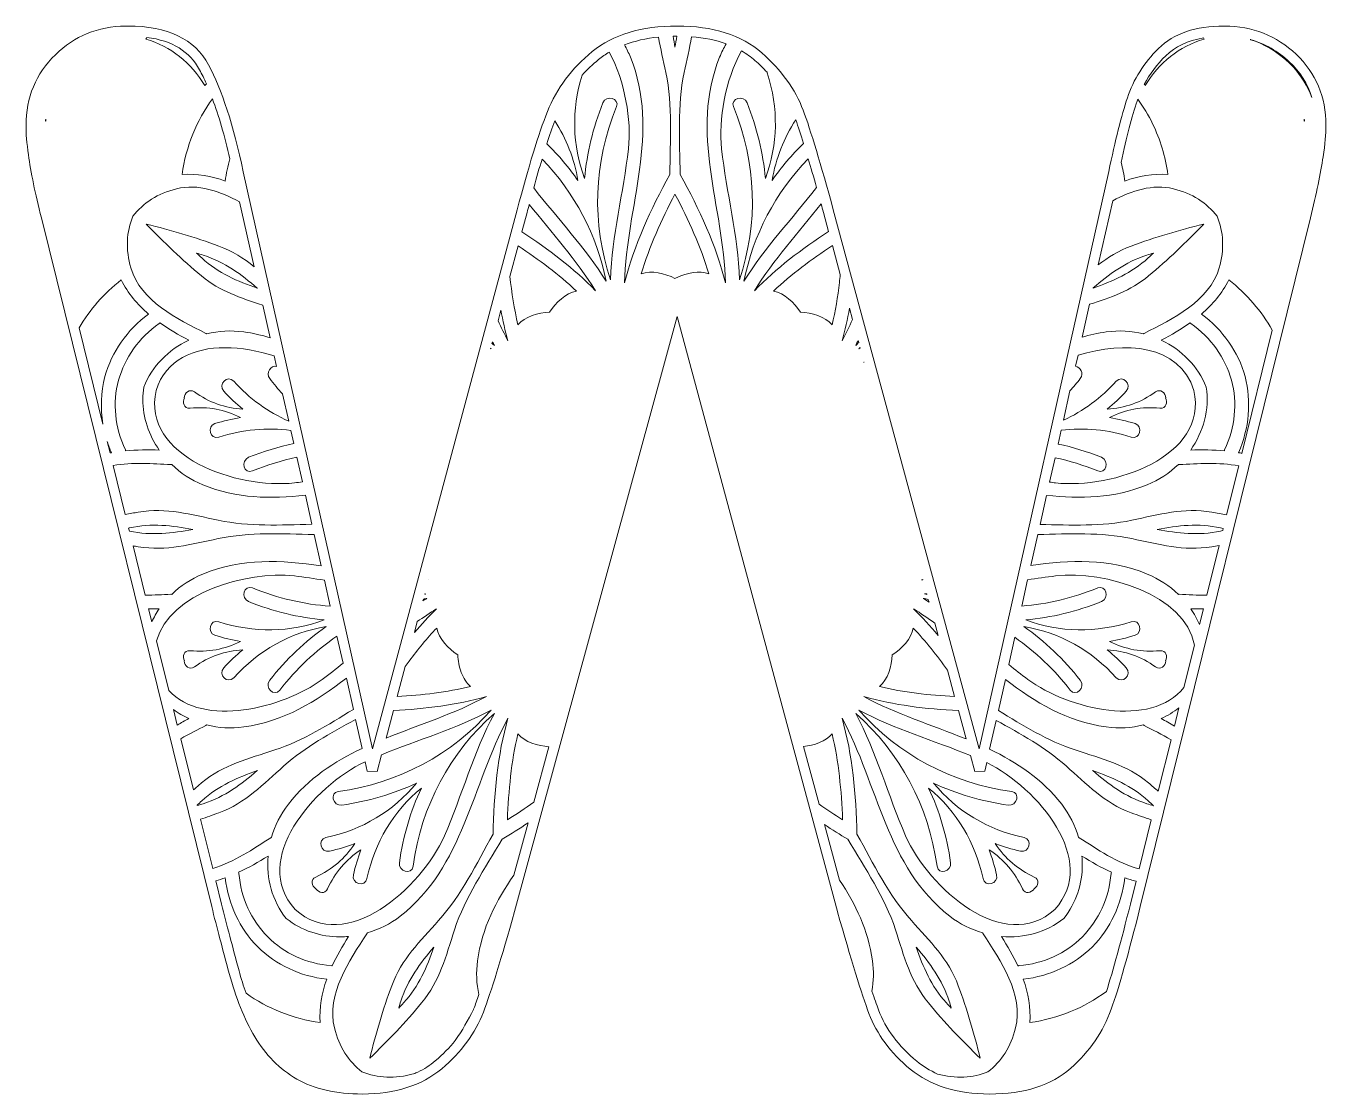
# Model space of a CAD drawing. Extents: x 43 to 2536, y -3058 to -41.
# Drawn here: x 562.7 to 977.3, y -1460.2 to -1119.8 of the extents above; entities that cross this region are included whole.
import ezdxf

# ---------------------------------------------------------------- set-up
doc = ezdxf.new("R2010")
doc.units = 0
doc.header["$MEASUREMENT"] = 0
doc.layers.add('Layer 1', color=7, linetype='Continuous', lineweight=0)

msp = doc.modelspace()

# ---------------------------------------------------------------- linework, layer by layer
at = {"layer": 'Layer 1'}
for points, knots in [([(967.74, -1128.79), (961.49, -1122.86), (953.8, -1119.82), (944.88, -1119.78), (944.88, -1119.78), (944.71, -1119.78), (944.71, -1119.78), (935.71, -1119.78), (928.7, -1122.18), (923.88, -1126.92), (919.19, -1131.53), (915.84, -1136.84), (913.92, -1142.69), (912.05, -1148.35), (910.06, -1156.27), (907.98, -1166.2), (907.98, -1166.2), (866.71, -1350.18), (866.71, -1350.18), (866.71, -1350.18), (820.16, -1178.37), (820.16, -1178.37), (816.18, -1163.73), (812.94, -1153.06), (810.55, -1146.64), (808.1, -1140.04), (803.65, -1133.87), (797.32, -1128.3), (790.89, -1122.65), (781.8, -1119.78), (770.33, -1119.78), (759.02, -1119.78), (749.93, -1122.52), (743.28, -1127.93), (736.72, -1133.28), (731.91, -1139.72), (729.01, -1147.05), (726.18, -1154.19), (722.94, -1164.72), (719.38, -1178.37), (719.38, -1178.37), (673.28, -1350.15), (673.28, -1350.15), (673.28, -1350.15), (632.03, -1166.22), (632.03, -1166.22), (628.9, -1151.46), (625.17, -1140.03), (620.96, -1132.2), (616.52, -1123.96), (607.89, -1119.78), (595.29, -1119.78), (595.02, -1119.78), (594.75, -1119.78), (594.48, -1119.79), (585.68, -1119.97), (578.16, -1123.03), (572.13, -1128.92), (565.9, -1134.99), (562.75, -1142.56), (562.75, -1151.43), (562.75, -1154.08), (563, -1157.2), (563.51, -1160.8), (564.29, -1166.41), (565.68, -1173.16), (567.68, -1180.96), (567.68, -1180.96), (621.96, -1400.49), (621.96, -1400.49), (623.59, -1407.03), (625.46, -1414.19), (627.53, -1421.76), (629.63, -1429.5), (632.38, -1436.29), (635.7, -1441.96), (639.09, -1447.74), (643.59, -1452.28), (649.08, -1455.44), (654.57, -1458.61), (661.62, -1460.22), (670.03, -1460.22), (680.45, -1460.22), (688.96, -1457.5), (695.31, -1452.16), (701.58, -1446.88), (706.04, -1440.83), (708.58, -1434.15), (711.03, -1427.69), (714.37, -1416.9), (718.52, -1402.08), (718.52, -1402.08), (770.33, -1212.36), (770.33, -1212.36), (770.33, -1212.36), (821.47, -1402.07), (821.47, -1402.07), (821.47, -1402.07), (821.48, -1402.1), (821.48, -1402.1), (825.77, -1417.34), (829.15, -1428.28), (831.53, -1434.58), (833.99, -1441.13), (838.42, -1447.09), (844.69, -1452.28), (851.05, -1457.54), (859.55, -1460.22), (869.97, -1460.22), (881.01, -1460.22), (889.71, -1457.46), (895.85, -1452.02), (901.89, -1446.67), (906.23, -1440.35), (908.76, -1433.23), (911.21, -1426.32), (914.33, -1415.3), (918.04, -1400.49), (918.04, -1400.49), (972.31, -1180.95), (972.31, -1180.95), (974.19, -1173.23), (975.53, -1166.77), (976.33, -1161.49), (976.95, -1157.47), (977.25, -1154.14), (977.25, -1151.43), (977.25, -1142.42), (974.05, -1134.8), (967.74, -1128.79)], [0, 0, 0, 0, 1, 1, 1, 2, 2, 2, 3, 3, 3, 4, 4, 4, 5, 5, 5, 6, 6, 6, 7, 7, 7, 8, 8, 8, 9, 9, 9, 10, 10, 10, 11, 11, 11, 12, 12, 12, 13, 13, 13, 14, 14, 14, 15, 15, 15, 16, 16, 16, 17, 17, 17, 18, 18, 18, 19, 19, 19, 20, 20, 20, 21, 21, 21, 22, 22, 22, 23, 23, 23, 24, 24, 24, 25, 25, 25, 26, 26, 26, 27, 27, 27, 28, 28, 28, 29, 29, 29, 30, 30, 30, 31, 31, 31, 32, 32, 32, 33, 33, 33, 34, 34, 34, 35, 35, 35, 36, 36, 36, 37, 37, 37, 38, 38, 38, 39, 39, 39, 40, 40, 40, 41, 41, 41, 42, 42, 42, 43, 43, 43, 43]), ([(770.28, -1123.03), (770.1, -1124.2), (769.9, -1125.36), (769.68, -1126.52), (769.46, -1125.36), (769.27, -1124.21), (769.09, -1123.05), (769.48, -1123.05), (769.88, -1123.04), (770.28, -1123.03)], [0, 0, 0, 0, 1, 1, 1, 2, 2, 2, 3, 3, 3, 3]), ([(783.91, -1129.69), (774.24, -1153.4), (785.17, -1177.44), (785.77, -1201.68), (782.81, -1189.8), (777.41, -1178.15), (771.35, -1167.15), (771.2, -1156.23), (770.36, -1145.38), (772.6, -1134.6), (773.42, -1130.66), (774.33, -1126.94), (774.95, -1123.21), (779.04, -1123.53), (782.74, -1124.28), (786.02, -1125.46), (785.22, -1126.8), (784.51, -1128.21), (783.91, -1129.69)], [0, 0, 0, 0, 1, 1, 1, 2, 2, 2, 3, 3, 3, 4, 4, 4, 5, 5, 5, 6, 6, 6, 6]), ([(619.74, -1138.79), (615.57, -1131.64), (608.72, -1126.16), (600.98, -1123.99), (601.07, -1123.79), (601.18, -1123.6), (601.27, -1123.4), (609.41, -1124.47), (614.94, -1127.88), (618.1, -1133.74), (618.83, -1135.1), (619.55, -1136.59), (620.25, -1138.18), (620.08, -1138.39), (619.9, -1138.58), (619.74, -1138.79)], [0, 0, 0, 0, 1, 1, 1, 2, 2, 2, 3, 3, 3, 4, 4, 4, 5, 5, 5, 5]), ([(766.76, -1134.6), (769, -1145.38), (768.16, -1156.23), (768.01, -1167.15), (761.96, -1178.15), (756.56, -1189.8), (753.6, -1201.68), (754.19, -1177.44), (765.12, -1153.4), (755.46, -1129.69), (754.91, -1128.33), (754.26, -1127.03), (753.54, -1125.79), (756.79, -1124.55), (760.43, -1123.72), (764.43, -1123.32), (765.05, -1127.01), (765.95, -1130.7), (766.76, -1134.6)], [0, 0, 0, 0, 1, 1, 1, 2, 2, 2, 3, 3, 3, 4, 4, 4, 5, 5, 5, 6, 6, 6, 6]), ([(938.38, -1123.99), (930.64, -1126.16), (923.8, -1131.64), (919.63, -1138.79), (919.52, -1138.65), (919.4, -1138.52), (919.29, -1138.38), (921.03, -1135.09), (923.32, -1132.03), (926.16, -1129.24), (929.14, -1126.31), (933.18, -1124.43), (938.18, -1123.57), (938.24, -1123.72), (938.32, -1123.85), (938.38, -1123.99)], [0, 0, 0, 0, 1, 1, 1, 2, 2, 2, 3, 3, 3, 4, 4, 4, 5, 5, 5, 5]), ([(956.26, -1125.3), (955.21, -1124.82), (954.15, -1124.43), (953.08, -1124.11), (953.14, -1124.12), (953.19, -1124.13), (953.25, -1124.15), (953.28, -1124.16), (953.32, -1124.17), (953.36, -1124.18), (957.89, -1125.46), (961.95, -1127.78), (965.49, -1131.15), (968.99, -1134.47), (971.39, -1138.24), (972.72, -1142.55), (969.88, -1135.31), (964.82, -1129.18), (956.26, -1125.3)], [0, 0, 0, 0, 1, 1, 1, 2, 2, 2, 3, 3, 3, 4, 4, 4, 5, 5, 5, 6, 6, 6, 6]), ([(745.33, -1130.45), (746.38, -1129.59), (747.51, -1128.82), (748.7, -1128.11), (753.76, -1137.49), (755.86, -1149.81), (754.84, -1158.92), (753.27, -1172.95), (749.57, -1186.61), (749.13, -1200.65), (743.06, -1182.67), (743.72, -1163.52), (751.03, -1145.49), (752.11, -1142.8), (747.78, -1141.65), (746.7, -1144.29), (743.51, -1152.18), (741.58, -1160.3), (740.87, -1168.44), (736.89, -1157.7), (736.67, -1146.49), (740.05, -1135.48), (741.65, -1133.71), (743.4, -1132.02), (745.33, -1130.45)], [0, 0, 0, 0, 1, 1, 1, 2, 2, 2, 3, 3, 3, 4, 4, 4, 5, 5, 5, 6, 6, 6, 7, 7, 7, 8, 8, 8, 8]), ([(799.04, -1134.51), (799.06, -1134.6), (799.07, -1134.68), (799.1, -1134.76), (802.72, -1146), (802.56, -1157.47), (798.5, -1168.44), (797.78, -1160.3), (795.85, -1152.18), (792.66, -1144.29), (791.59, -1141.65), (787.25, -1142.8), (788.34, -1145.49), (795.65, -1163.52), (796.31, -1182.67), (790.24, -1200.65), (789.8, -1186.61), (786.1, -1172.95), (784.53, -1158.92), (783.49, -1149.67), (785.67, -1137.13), (790.89, -1127.71), (792.44, -1128.6), (793.87, -1129.61), (795.17, -1130.75), (796.56, -1131.98), (797.85, -1133.23), (799.04, -1134.51)], [0, 0, 0, 0, 1, 1, 1, 2, 2, 2, 3, 3, 3, 4, 4, 4, 5, 5, 5, 6, 6, 6, 7, 7, 7, 8, 8, 8, 9, 9, 9, 9]), ([(626.29, -1169.21), (621.86, -1167.63), (617.28, -1166.76), (612.5, -1167.13), (613.8, -1158.12), (617.1, -1149.95), (622.2, -1142.99), (624.2, -1148.38), (626.07, -1154.78), (627.78, -1162.14), (627.08, -1164.41), (626.58, -1166.77), (626.29, -1169.21)], [0, 0, 0, 0, 1, 1, 1, 2, 2, 2, 3, 3, 3, 4, 4, 4, 4]), ([(917.24, -1143.08), (919.04, -1145.56), (920.63, -1148.19), (921.98, -1150.96), (924.38, -1155.94), (926.04, -1161.36), (926.87, -1167.13), (922.08, -1166.76), (917.5, -1167.63), (913.07, -1169.21), (912.84, -1167.18), (912.45, -1165.2), (911.92, -1163.28), (913.7, -1155.13), (915.41, -1148.56), (917.01, -1143.71), (917.08, -1143.5), (917.16, -1143.29), (917.24, -1143.08)], [0, 0, 0, 0, 1, 1, 1, 2, 2, 2, 3, 3, 3, 4, 4, 4, 5, 5, 5, 6, 6, 6, 6]), ([(569.08, -1149.51), (569.07, -1149.68), (569.06, -1149.86), (569.05, -1150.04), (569.01, -1150.05), (568.98, -1150.08), (568.94, -1150.09), (568.98, -1149.9), (569.04, -1149.7), (569.08, -1149.51)], [0, 0, 0, 0, 1, 1, 1, 2, 2, 2, 3, 3, 3, 3]), ([(738.73, -1169.01), (735.82, -1164.86), (732.51, -1160.95), (728.81, -1157.33), (729.69, -1154.61), (730.54, -1152.18), (731.35, -1150.01), (735.05, -1155.72), (737.55, -1162.09), (738.73, -1169.01)], [0, 0, 0, 0, 1, 1, 1, 2, 2, 2, 3, 3, 3, 3]), ([(800.64, -1169.01), (801.84, -1161.96), (804.4, -1155.49), (808.21, -1149.71), (808.96, -1151.84), (809.78, -1154.34), (810.68, -1157.21), (806.93, -1160.86), (803.58, -1164.81), (800.64, -1169.01)], [0, 0, 0, 0, 1, 1, 1, 2, 2, 2, 3, 3, 3, 3]), ([(970.29, -1149.51), (970.33, -1149.7), (970.38, -1149.9), (970.43, -1150.09), (970.38, -1150.08), (970.35, -1150.05), (970.32, -1150.04), (970.31, -1149.86), (970.3, -1149.68), (970.29, -1149.51)], [0, 0, 0, 0, 1, 1, 1, 2, 2, 2, 3, 3, 3, 3]), ([(747.71, -1201.15), (741.1, -1190.45), (732.4, -1181.32), (724.63, -1171.37), (725.54, -1168.08), (726.43, -1165.01), (727.29, -1162.18), (737.74, -1173.04), (744.75, -1186.35), (747.71, -1201.15)], [0, 0, 0, 0, 1, 1, 1, 2, 2, 2, 3, 3, 3, 3]), ([(791.66, -1201.15), (794.62, -1186.31), (801.67, -1172.96), (812.17, -1162.09), (813, -1164.88), (813.89, -1167.94), (814.82, -1171.26), (807.03, -1181.25), (798.3, -1190.41), (791.66, -1201.15)], [0, 0, 0, 0, 1, 1, 1, 2, 2, 2, 3, 3, 3, 3]), ([(624.23, -1189.92), (616.69, -1187.09), (608.93, -1184.91), (601.09, -1182.91), (606.73, -1188.71), (612.51, -1194.34), (618.73, -1199.46), (624.71, -1204.38), (631.22, -1206.49), (638.22, -1208.72), (638.22, -1208.72), (640.57, -1219.18), (640.57, -1219.18), (637.88, -1218.34), (635.1, -1217.69), (632.17, -1217.28), (628.14, -1216.74), (624.13, -1216.99), (620.35, -1217.93), (620.27, -1217.87), (620.22, -1217.79), (620.12, -1217.75), (611.08, -1213.16), (599.29, -1207.53), (596.19, -1196.91), (594.47, -1191.06), (594.77, -1185.39), (596.81, -1180.45), (600.07, -1176.21), (604.83, -1173.12), (610.76, -1171.67), (617.65, -1169.99), (624.55, -1172.43), (630.85, -1175.86), (630.85, -1175.86), (635.48, -1196.5), (635.48, -1196.5), (632.15, -1193.85), (628.59, -1191.55), (624.23, -1189.92)], [0, 0, 0, 0, 1, 1, 1, 2, 2, 2, 3, 3, 3, 4, 4, 4, 5, 5, 5, 6, 6, 6, 7, 7, 7, 8, 8, 8, 9, 9, 9, 10, 10, 10, 11, 11, 11, 12, 12, 12, 13, 13, 13, 13]), ([(920.64, -1199.46), (926.86, -1194.34), (932.64, -1188.71), (938.27, -1182.91), (930.44, -1184.91), (922.68, -1187.09), (915.13, -1189.92), (911.11, -1191.42), (907.76, -1193.51), (904.64, -1195.91), (904.64, -1195.91), (909.23, -1175.48), (909.23, -1175.48), (915.34, -1172.26), (921.97, -1170.05), (928.61, -1171.67), (934.53, -1173.12), (939.3, -1176.21), (942.55, -1180.45), (944.6, -1185.39), (944.89, -1191.06), (943.18, -1196.91), (940.07, -1207.53), (928.28, -1213.16), (919.25, -1217.75), (919.14, -1217.79), (919.1, -1217.87), (919.01, -1217.93), (915.24, -1216.99), (911.23, -1216.74), (907.2, -1217.28), (904.52, -1217.65), (901.95, -1218.24), (899.47, -1218.98), (899.47, -1218.98), (901.82, -1208.5), (901.82, -1208.5), (908.57, -1206.35), (914.85, -1204.23), (920.64, -1199.46)], [0, 0, 0, 0, 1, 1, 1, 2, 2, 2, 3, 3, 3, 4, 4, 4, 5, 5, 5, 6, 6, 6, 7, 7, 7, 8, 8, 8, 9, 9, 9, 10, 10, 10, 11, 11, 11, 12, 12, 12, 13, 13, 13, 13]), ([(723.2, -1176.64), (730.32, -1185.71), (738.32, -1194.33), (744.33, -1204.17), (737.5, -1197.08), (729.37, -1190.93), (720.86, -1185.41), (720.86, -1185.41), (722.53, -1179.2), (722.53, -1179.2), (722.76, -1178.33), (722.98, -1177.48), (723.2, -1176.64)], [0, 0, 0, 0, 1, 1, 1, 2, 2, 2, 3, 3, 3, 4, 4, 4, 4]), ([(770.34, -1199.94), (770.34, -1199.94), (770.34, -1199.95), (770.34, -1199.95), (770.12, -1200.05), (769.89, -1200.15), (769.68, -1200.25), (766.47, -1198.61), (762.12, -1197.58), (758.92, -1198.76), (761.49, -1190.08), (765.35, -1181.56), (769.68, -1173.39), (774.02, -1181.56), (777.88, -1190.08), (780.45, -1198.76), (777.46, -1197.66), (773.48, -1198.49), (770.34, -1199.95), (770.34, -1199.95), (770.34, -1199.94), (770.34, -1199.94)], [0, 0, 0, 0, 1, 1, 1, 2, 2, 2, 3, 3, 3, 4, 4, 4, 5, 5, 5, 6, 6, 6, 7, 7, 7, 7]), ([(817.02, -1179.22), (817.02, -1179.22), (818.67, -1185.3), (818.67, -1185.3), (810.11, -1190.85), (801.92, -1197.03), (795.04, -1204.17), (801.07, -1194.28), (809.13, -1185.61), (816.28, -1176.49), (816.52, -1177.38), (816.77, -1178.29), (817.02, -1179.22)], [0, 0, 0, 0, 1, 1, 1, 2, 2, 2, 3, 3, 3, 4, 4, 4, 4]), ([(636.54, -1203.39), (630.24, -1201.18), (624.19, -1198.61), (618.77, -1193.72), (618.21, -1193.22), (617.67, -1192.68), (617.12, -1192.17), (617.85, -1192.4), (618.56, -1192.6), (619.29, -1192.83), (626.21, -1195.08), (631.46, -1199.01), (636.5, -1203.36), (636.5, -1203.36), (636.54, -1203.39), (636.54, -1203.39)], [0, 0, 0, 0, 1, 1, 1, 2, 2, 2, 3, 3, 3, 4, 4, 4, 5, 5, 5, 5]), ([(738.25, -1204.29), (734.9, -1204.87), (731.65, -1207.93), (729.68, -1210.98), (726.07, -1211.15), (721.79, -1212.43), (719.61, -1215.05), (718.4, -1210.03), (717.6, -1204.83), (717.06, -1199.58), (717.06, -1199.58), (719.66, -1189.9), (719.66, -1189.9), (726.28, -1194.23), (732.65, -1198.97), (738.25, -1204.29)], [0, 0, 0, 0, 1, 1, 1, 2, 2, 2, 3, 3, 3, 4, 4, 4, 5, 5, 5, 5]), ([(819.88, -1189.78), (819.88, -1189.78), (822.37, -1198.95), (822.37, -1198.95), (822.29, -1199.82), (822.2, -1200.69), (822.1, -1201.55), (821.57, -1206.13), (820.82, -1210.66), (819.76, -1215.05), (817.57, -1212.43), (813.29, -1211.15), (809.68, -1210.98), (807.72, -1207.93), (804.47, -1204.87), (801.11, -1204.29), (806.77, -1198.93), (813.2, -1194.14), (819.88, -1189.78)], [0, 0, 0, 0, 1, 1, 1, 2, 2, 2, 3, 3, 3, 4, 4, 4, 5, 5, 5, 6, 6, 6, 6]), ([(903, -1203.25), (908, -1198.95), (913.22, -1195.06), (920.08, -1192.83), (920.8, -1192.6), (921.52, -1192.4), (922.26, -1192.17), (921.7, -1192.68), (921.16, -1193.22), (920.6, -1193.72), (915.22, -1198.56), (909.23, -1201.14), (902.98, -1203.33), (902.98, -1203.33), (903, -1203.25), (903, -1203.25)], [0, 0, 0, 0, 1, 1, 1, 2, 2, 2, 3, 3, 3, 4, 4, 4, 5, 5, 5, 5]), ([(579.7, -1215.99), (583.07, -1210.22), (587.57, -1205.06), (593.13, -1200.69), (595.2, -1205.01), (598.24, -1208.55), (601.83, -1211.6), (594.95, -1216.71), (590.14, -1223.62), (587.91, -1231.55), (586.65, -1236.53), (586.44, -1241.66), (587.3, -1246.73), (587.3, -1246.73), (579.7, -1215.99), (579.7, -1215.99)], [0, 0, 0, 0, 1, 1, 1, 2, 2, 2, 3, 3, 3, 4, 4, 4, 5, 5, 5, 5]), ([(949.38, -1255.79), (952.78, -1247.92), (953.48, -1239.53), (951.46, -1231.55), (949.23, -1223.62), (944.42, -1216.71), (937.54, -1211.6), (941.13, -1208.55), (944.17, -1205.01), (946.24, -1200.69), (952.04, -1205.25), (956.7, -1210.67), (960.11, -1216.75), (960.11, -1216.75), (950.41, -1256), (950.41, -1256), (950.07, -1255.92), (949.72, -1255.85), (949.38, -1255.79)], [0, 0, 0, 0, 1, 1, 1, 2, 2, 2, 3, 3, 3, 4, 4, 4, 5, 5, 5, 6, 6, 6, 6]), ([(825.3, -1209.76), (825.3, -1209.76), (826.27, -1213.34), (826.27, -1213.34), (825.23, -1215.64), (824.14, -1217.89), (822.94, -1220.1), (823.91, -1216.73), (824.67, -1213.26), (825.3, -1209.76)], [0, 0, 0, 0, 1, 1, 1, 2, 2, 2, 3, 3, 3, 3]), ([(605.26, -1254.97), (601.63, -1254.84), (598.03, -1254.86), (594.52, -1255.17), (594.49, -1255.05), (594.49, -1254.95), (594.43, -1254.83), (591.05, -1247.68), (590.36, -1240), (592.22, -1232.71), (592.22, -1232.71), (592.28, -1232.72), (592.28, -1232.72), (594.3, -1225.48), (598.7, -1219.14), (605.2, -1214.64), (605.31, -1214.57), (605.38, -1214.49), (605.47, -1214.41), (608.35, -1216.43), (611.45, -1218.24), (614.64, -1219.95), (608.17, -1222.98), (602.92, -1228.18), (600.32, -1234.88), (600.11, -1236.18), (600.01, -1237.49), (600.01, -1238.8), (600.01, -1244.56), (601.92, -1250.18), (605.26, -1254.97)], [0, 0, 0, 0, 1, 1, 1, 2, 2, 2, 3, 3, 3, 4, 4, 4, 5, 5, 5, 6, 6, 6, 7, 7, 7, 8, 8, 8, 9, 9, 9, 10, 10, 10, 10]), ([(716.43, -1220.1), (715.29, -1218.01), (714.25, -1215.88), (713.27, -1213.72), (713.27, -1213.72), (714.17, -1210.34), (714.17, -1210.34), (714.78, -1213.65), (715.52, -1216.91), (716.43, -1220.1)], [0, 0, 0, 0, 1, 1, 1, 2, 2, 2, 3, 3, 3, 3]), ([(939.05, -1234.88), (936.44, -1228.18), (931.19, -1222.98), (924.73, -1219.95), (927.92, -1218.24), (931.02, -1216.43), (933.9, -1214.41), (933.98, -1214.49), (934.06, -1214.57), (934.17, -1214.64), (940.67, -1219.14), (945.07, -1225.48), (947.09, -1232.72), (947.09, -1232.72), (947.15, -1232.71), (947.15, -1232.71), (949.01, -1240), (948.32, -1247.68), (944.94, -1254.83), (944.88, -1254.95), (944.88, -1255.05), (944.85, -1255.17), (941.34, -1254.86), (937.74, -1254.84), (934.1, -1254.97), (938.2, -1249.1), (940.14, -1241.97), (939.05, -1234.88)], [0, 0, 0, 0, 1, 1, 1, 2, 2, 2, 3, 3, 3, 4, 4, 4, 5, 5, 5, 6, 6, 6, 7, 7, 7, 8, 8, 8, 9, 9, 9, 9]), ([(642.62, -1228.3), (640.91, -1227.84), (639.01, -1230.32), (640.45, -1232.17), (641.77, -1233.87), (643.15, -1235.51), (644.58, -1237.08), (644.58, -1237.08), (646.53, -1245.75), (646.53, -1245.75), (639.93, -1242.86), (634.03, -1238.56), (628.98, -1232.98), (627.04, -1230.83), (623.86, -1233.99), (625.79, -1236.13), (627.69, -1238.24), (629.75, -1240.14), (631.88, -1241.88), (626.24, -1241.59), (621.11, -1239.75), (616.45, -1236.43), (614.84, -1235.29), (613.28, -1236.75), (613.22, -1238.34), (613.22, -1238.34), (613.26, -1238.34), (613.26, -1238.34), (612.52, -1239.74), (613.09, -1241.77), (615.07, -1241.59), (620.75, -1241.04), (626.12, -1242.02), (631.15, -1244.58), (628.44, -1245.04), (625.71, -1245.64), (623.01, -1246.52), (620.27, -1247.4), (621.43, -1251.73), (624.19, -1250.84), (631.83, -1248.38), (639.58, -1247.67), (647.2, -1248.74), (647.2, -1248.74), (648.13, -1252.9), (648.13, -1252.9), (643.28, -1253.91), (638.46, -1255.36), (633.72, -1257.27), (631.08, -1258.35), (632.23, -1262.69), (634.92, -1261.6), (639.59, -1259.7), (644.33, -1258.27), (649.11, -1257.27), (649.11, -1257.27), (650.87, -1265.11), (650.87, -1265.11), (650.03, -1265.21), (649.19, -1265.32), (648.35, -1265.41), (630.28, -1267.44), (599.59, -1257.21), (604.24, -1235.92), (607.4, -1226.03), (616.25, -1222.33), (626.23, -1222.33), (631.35, -1222.33), (636.76, -1223.31), (641.86, -1224.92), (641.86, -1224.92), (642.62, -1228.3), (642.62, -1228.3)], [0, 0, 0, 0, 1, 1, 1, 2, 2, 2, 3, 3, 3, 4, 4, 4, 5, 5, 5, 6, 6, 6, 7, 7, 7, 8, 8, 8, 9, 9, 9, 10, 10, 10, 11, 11, 11, 12, 12, 12, 13, 13, 13, 14, 14, 14, 15, 15, 15, 16, 16, 16, 17, 17, 17, 18, 18, 18, 19, 19, 19, 20, 20, 20, 21, 21, 21, 22, 22, 22, 23, 23, 23, 24, 24, 24, 24]), ([(710.9, -1222.52), (710.94, -1222.56), (710.99, -1222.61), (711.03, -1222.65), (710.98, -1222.63), (710.93, -1222.61), (710.89, -1222.58), (710.89, -1222.58), (710.9, -1222.52), (710.9, -1222.52)], [0, 0, 0, 0, 1, 1, 1, 2, 2, 2, 3, 3, 3, 3]), ([(711.47, -1220.41), (711.67, -1220.81), (711.87, -1221.2), (712.08, -1221.6), (711.83, -1221.37), (711.59, -1221.14), (711.33, -1220.91), (711.33, -1220.91), (711.47, -1220.41), (711.47, -1220.41)], [0, 0, 0, 0, 1, 1, 1, 2, 2, 2, 3, 3, 3, 3]), ([(828.26, -1220.7), (827.93, -1221), (827.62, -1221.3), (827.29, -1221.6), (827.56, -1221.08), (827.82, -1220.57), (828.09, -1220.05), (828.09, -1220.05), (828.26, -1220.7), (828.26, -1220.7)], [0, 0, 0, 0, 1, 1, 1, 2, 2, 2, 3, 3, 3, 3]), ([(828.74, -1222.45), (828.61, -1222.52), (828.47, -1222.58), (828.34, -1222.65), (828.46, -1222.52), (828.58, -1222.4), (828.69, -1222.28), (828.69, -1222.28), (828.74, -1222.45), (828.74, -1222.45)], [0, 0, 0, 0, 1, 1, 1, 2, 2, 2, 3, 3, 3, 3]), ([(905.65, -1257.27), (901.1, -1255.44), (896.49, -1254.04), (891.83, -1253.03), (891.83, -1253.03), (892.81, -1248.66), (892.81, -1248.66), (900.23, -1247.72), (907.75, -1248.45), (915.18, -1250.84), (917.94, -1251.73), (919.1, -1247.4), (916.36, -1246.52), (913.66, -1245.64), (910.93, -1245.04), (908.21, -1244.58), (913.25, -1242.02), (918.61, -1241.04), (924.29, -1241.59), (926.28, -1241.77), (926.85, -1239.74), (926.11, -1238.34), (926.11, -1238.34), (926.15, -1238.34), (926.15, -1238.34), (926.08, -1236.75), (924.53, -1235.29), (922.91, -1236.43), (918.26, -1239.75), (913.13, -1241.59), (907.49, -1241.88), (909.61, -1240.14), (911.67, -1238.24), (913.58, -1236.13), (915.51, -1233.99), (912.33, -1230.83), (910.39, -1232.98), (905.52, -1238.37), (899.85, -1242.55), (893.54, -1245.44), (893.54, -1245.44), (895.62, -1236.12), (895.62, -1236.12), (896.75, -1234.84), (897.86, -1233.53), (898.92, -1232.17), (900.18, -1230.55), (898.88, -1228.45), (897.39, -1228.26), (897.39, -1228.26), (898.18, -1224.71), (898.18, -1224.71), (913.08, -1220.19), (930.43, -1221.18), (935.13, -1235.92), (939.77, -1257.21), (909.09, -1267.44), (891.02, -1265.41), (890.38, -1265.34), (889.74, -1265.26), (889.11, -1265.18), (889.11, -1265.18), (890.86, -1257.39), (890.86, -1257.39), (895.43, -1258.38), (899.98, -1259.78), (904.45, -1261.6), (907.13, -1262.69), (908.29, -1258.35), (905.65, -1257.27)], [0, 0, 0, 0, 1, 1, 1, 2, 2, 2, 3, 3, 3, 4, 4, 4, 5, 5, 5, 6, 6, 6, 7, 7, 7, 8, 8, 8, 9, 9, 9, 10, 10, 10, 11, 11, 11, 12, 12, 12, 13, 13, 13, 14, 14, 14, 15, 15, 15, 16, 16, 16, 17, 17, 17, 18, 18, 18, 19, 19, 19, 20, 20, 20, 21, 21, 21, 22, 22, 22, 23, 23, 23, 23]), ([(829.96, -1226.97), (829.92, -1226.98), (829.88, -1226.99), (829.84, -1227), (829.88, -1226.98), (829.92, -1226.96), (829.95, -1226.94), (829.95, -1226.94), (829.96, -1226.97), (829.96, -1226.97)], [0, 0, 0, 0, 1, 1, 1, 2, 2, 2, 3, 3, 3, 3]), ([(588.66, -1252.26), (589.05, -1253.45), (589.49, -1254.62), (589.99, -1255.79), (589.84, -1255.81), (589.7, -1255.85), (589.56, -1255.87), (589.56, -1255.87), (588.66, -1252.26), (588.66, -1252.26)], [0, 0, 0, 0, 1, 1, 1, 2, 2, 2, 3, 3, 3, 3]), ([(608.91, -1259.61), (609.01, -1259.61), (609.09, -1259.57), (609.2, -1259.56), (612, -1262.25), (615.33, -1264.5), (619.11, -1266.03), (629.95, -1270.44), (640.86, -1270.56), (651.82, -1269.32), (651.82, -1269.32), (653.9, -1278.63), (653.9, -1278.63), (643.89, -1278.85), (633.93, -1279.39), (624.03, -1277.33), (615.28, -1275.51), (607.59, -1273.24), (598.55, -1274.75), (597.16, -1274.98), (595.79, -1275.23), (594.41, -1275.5), (594.41, -1275.5), (590.54, -1259.85), (590.54, -1259.85), (596.64, -1258.85), (603.23, -1259.3), (608.91, -1259.61)], [0, 0, 0, 0, 1, 1, 1, 2, 2, 2, 3, 3, 3, 4, 4, 4, 5, 5, 5, 6, 6, 6, 7, 7, 7, 8, 8, 8, 9, 9, 9, 9]), ([(940.82, -1274.75), (931.78, -1273.24), (924.09, -1275.51), (915.34, -1277.33), (905.65, -1279.35), (895.89, -1278.87), (886.09, -1278.65), (886.09, -1278.65), (888.16, -1269.39), (888.16, -1269.39), (898.92, -1270.55), (909.62, -1270.36), (920.25, -1266.03), (924.04, -1264.5), (927.37, -1262.25), (930.17, -1259.56), (930.28, -1259.57), (930.35, -1259.61), (930.46, -1259.61), (936.32, -1259.29), (943.16, -1258.83), (949.43, -1259.97), (949.43, -1259.97), (945.56, -1275.62), (945.56, -1275.62), (943.98, -1275.31), (942.4, -1275.01), (940.82, -1274.75)], [0, 0, 0, 0, 1, 1, 1, 2, 2, 2, 3, 3, 3, 4, 4, 4, 5, 5, 5, 6, 6, 6, 7, 7, 7, 8, 8, 8, 9, 9, 9, 9]), ([(595.47, -1279.8), (595.56, -1279.78), (595.64, -1279.76), (595.72, -1279.74), (602.86, -1278.22), (609.38, -1279), (615.95, -1280.25), (609.38, -1281.5), (602.86, -1282.29), (595.72, -1280.77), (595.72, -1280.77), (595.72, -1280.77), (595.71, -1280.77), (595.71, -1280.77), (595.47, -1279.8), (595.47, -1279.8)], [0, 0, 0, 0, 1, 1, 1, 2, 2, 2, 3, 3, 3, 4, 4, 4, 5, 5, 5, 5]), ([(943.64, -1280.77), (936.51, -1282.29), (929.99, -1281.5), (923.42, -1280.25), (929.99, -1279), (936.51, -1278.22), (943.64, -1279.74), (943.93, -1279.8), (944.21, -1279.87), (944.49, -1279.94), (944.49, -1279.94), (944.32, -1280.61), (944.32, -1280.61), (944.1, -1280.67), (943.87, -1280.72), (943.64, -1280.77)], [0, 0, 0, 0, 1, 1, 1, 2, 2, 2, 3, 3, 3, 4, 4, 4, 5, 5, 5, 5]), ([(598.55, -1285.76), (607.59, -1287.27), (615.28, -1285), (624.03, -1283.18), (634.17, -1281.07), (644.37, -1281.68), (654.63, -1281.89), (654.63, -1281.89), (656.86, -1291.83), (656.86, -1291.83), (644.2, -1290.01), (631.61, -1289.39), (619.11, -1294.48), (615.33, -1296.01), (612, -1298.26), (609.2, -1300.95), (609.09, -1300.94), (609.01, -1300.9), (608.91, -1300.9), (606.34, -1301.04), (603.59, -1301.2), (600.78, -1301.26), (600.78, -1301.26), (596.87, -1285.47), (596.87, -1285.47), (597.43, -1285.57), (597.99, -1285.67), (598.55, -1285.76)], [0, 0, 0, 0, 1, 1, 1, 2, 2, 2, 3, 3, 3, 4, 4, 4, 5, 5, 5, 6, 6, 6, 7, 7, 7, 8, 8, 8, 9, 9, 9, 9]), ([(930.46, -1300.9), (930.35, -1300.9), (930.28, -1300.94), (930.17, -1300.95), (927.37, -1298.26), (924.04, -1296.01), (920.25, -1294.48), (907.97, -1289.47), (895.59, -1290), (883.15, -1291.74), (883.15, -1291.74), (885.36, -1281.88), (885.36, -1281.88), (895.41, -1281.66), (905.41, -1281.11), (915.34, -1283.18), (924.09, -1285), (931.78, -1287.27), (940.82, -1285.76), (941.6, -1285.63), (942.38, -1285.49), (943.15, -1285.35), (943.15, -1285.35), (939.22, -1301.26), (939.22, -1301.26), (936.19, -1301.22), (933.22, -1301.05), (930.46, -1300.9)], [0, 0, 0, 0, 1, 1, 1, 2, 2, 2, 3, 3, 3, 4, 4, 4, 5, 5, 5, 6, 6, 6, 7, 7, 7, 8, 8, 8, 9, 9, 9, 9]), ([(648.35, -1295.1), (651.55, -1295.46), (654.73, -1295.93), (657.9, -1296.44), (657.9, -1296.44), (659.75, -1304.72), (659.75, -1304.72), (651.39, -1304.13), (643.04, -1302.2), (634.92, -1298.91), (632.23, -1297.82), (631.08, -1302.16), (633.72, -1303.23), (641.61, -1306.44), (649.73, -1308.35), (657.86, -1309.07), (646.9, -1313.13), (635.43, -1313.29), (624.19, -1309.67), (621.43, -1308.78), (620.27, -1313.11), (623.01, -1313.99), (625.71, -1314.87), (628.44, -1315.47), (631.15, -1315.93), (626.12, -1318.49), (620.75, -1319.47), (615.07, -1318.92), (613.09, -1318.73), (612.52, -1320.77), (613.26, -1322.17), (613.26, -1322.17), (613.22, -1322.17), (613.22, -1322.17), (613.28, -1323.76), (614.84, -1325.22), (616.45, -1324.08), (621.11, -1320.76), (626.24, -1318.92), (631.88, -1318.63), (629.75, -1320.37), (627.69, -1322.27), (625.79, -1324.38), (623.86, -1326.52), (627.04, -1329.68), (628.98, -1327.53), (636.9, -1318.77), (646.91, -1313.17), (658.44, -1311.21), (651.75, -1315.9), (645.68, -1321.62), (640.45, -1328.34), (638.7, -1330.58), (641.87, -1333.76), (643.65, -1331.49), (648.94, -1324.69), (655.08, -1318.92), (661.89, -1314.26), (661.89, -1314.26), (663.83, -1322.9), (663.83, -1322.9), (661.65, -1324.66), (659.44, -1326.4), (657.17, -1328.07), (644.56, -1337.38), (619.25, -1343.46), (608.29, -1331.64), (608.29, -1331.64), (604.37, -1315.81), (604.37, -1315.81), (608.48, -1300.53), (632.98, -1293.37), (648.35, -1295.1)], [0, 0, 0, 0, 1, 1, 1, 2, 2, 2, 3, 3, 3, 4, 4, 4, 5, 5, 5, 6, 6, 6, 7, 7, 7, 8, 8, 8, 9, 9, 9, 10, 10, 10, 11, 11, 11, 12, 12, 12, 13, 13, 13, 14, 14, 14, 15, 15, 15, 16, 16, 16, 17, 17, 17, 18, 18, 18, 19, 19, 19, 20, 20, 20, 21, 21, 21, 22, 22, 22, 23, 23, 23, 24, 24, 24, 24]), ([(691.09, -1296.33), (691.1, -1296.33), (691.1, -1296.33), (691.11, -1296.34), (691.1, -1296.34), (691.09, -1296.34), (691.09, -1296.34), (691.09, -1296.34), (691.09, -1296.33), (691.09, -1296.33)], [0, 0, 0, 0, 1, 1, 1, 2, 2, 2, 3, 3, 3, 3]), ([(848.75, -1296.32), (848.59, -1296.32), (848.42, -1296.33), (848.26, -1296.34), (848.41, -1296.3), (848.57, -1296.25), (848.72, -1296.22), (848.72, -1296.22), (848.75, -1296.32), (848.75, -1296.32)], [0, 0, 0, 0, 1, 1, 1, 2, 2, 2, 3, 3, 3, 3]), ([(882.19, -1328.07), (880.11, -1326.53), (878.08, -1324.94), (876.07, -1323.33), (876.07, -1323.33), (878.01, -1314.64), (878.01, -1314.64), (884.61, -1319.23), (890.57, -1324.87), (895.72, -1331.49), (897.5, -1333.76), (900.67, -1330.58), (898.92, -1328.34), (893.68, -1321.62), (887.61, -1315.9), (880.93, -1311.21), (892.45, -1313.17), (902.47, -1318.77), (910.39, -1327.53), (912.33, -1329.68), (915.51, -1326.52), (913.58, -1324.38), (911.67, -1322.27), (909.61, -1320.37), (907.49, -1318.63), (913.13, -1318.92), (918.26, -1320.76), (922.91, -1324.08), (924.53, -1325.22), (926.08, -1323.76), (926.15, -1322.17), (926.15, -1322.17), (926.11, -1322.17), (926.11, -1322.17), (926.85, -1320.77), (926.28, -1318.73), (924.29, -1318.92), (918.61, -1319.47), (913.25, -1318.49), (908.21, -1315.93), (910.93, -1315.47), (913.66, -1314.87), (916.36, -1313.99), (919.1, -1313.11), (917.94, -1308.78), (915.18, -1309.67), (903.93, -1313.29), (892.46, -1313.13), (881.5, -1309.07), (889.64, -1308.35), (897.76, -1306.44), (905.65, -1303.23), (908.29, -1302.16), (907.13, -1297.82), (904.45, -1298.91), (896.53, -1302.12), (888.4, -1304.05), (880.25, -1304.68), (880.25, -1304.68), (882.12, -1296.34), (882.12, -1296.34), (885.07, -1295.86), (888.04, -1295.43), (891.02, -1295.1), (906.82, -1293.32), (932.28, -1300.93), (935.3, -1317.11), (935.3, -1317.11), (931.97, -1330.6), (931.97, -1330.6), (921.55, -1343.8), (895.17, -1337.64), (882.19, -1328.07)], [0, 0, 0, 0, 1, 1, 1, 2, 2, 2, 3, 3, 3, 4, 4, 4, 5, 5, 5, 6, 6, 6, 7, 7, 7, 8, 8, 8, 9, 9, 9, 10, 10, 10, 11, 11, 11, 12, 12, 12, 13, 13, 13, 14, 14, 14, 15, 15, 15, 16, 16, 16, 17, 17, 17, 18, 18, 18, 19, 19, 19, 20, 20, 20, 21, 21, 21, 22, 22, 22, 23, 23, 23, 24, 24, 24, 24]), ([(689.89, -1300.8), (689.95, -1300.8), (690.02, -1300.81), (690.08, -1300.81), (690.01, -1300.83), (689.94, -1300.85), (689.87, -1300.88), (689.87, -1300.88), (689.89, -1300.8), (689.89, -1300.8)], [0, 0, 0, 0, 1, 1, 1, 2, 2, 2, 3, 3, 3, 3]), ([(850.03, -1301.04), (849.78, -1300.96), (849.53, -1300.89), (849.28, -1300.81), (849.51, -1300.8), (849.73, -1300.79), (849.96, -1300.78), (849.96, -1300.78), (850.03, -1301.04), (850.03, -1301.04)], [0, 0, 0, 0, 1, 1, 1, 2, 2, 2, 3, 3, 3, 3]), ([(601.85, -1305.61), (602.99, -1305.6), (604.12, -1305.58), (605.26, -1305.54), (604.35, -1306.85), (603.54, -1308.23), (602.85, -1309.66), (602.85, -1309.66), (601.85, -1305.61), (601.85, -1305.61)], [0, 0, 0, 0, 1, 1, 1, 2, 2, 2, 3, 3, 3, 3]), ([(687.51, -1309.65), (689.5, -1308.24), (691.52, -1306.87), (693.6, -1305.61), (691.15, -1307.97), (688.82, -1310.49), (686.58, -1313.12), (686.58, -1313.12), (687.51, -1309.65), (687.51, -1309.65)], [0, 0, 0, 0, 1, 1, 1, 2, 2, 2, 3, 3, 3, 3]), ([(689.44, -1302.49), (689.82, -1302.4), (690.2, -1302.31), (690.58, -1302.23), (690.14, -1302.5), (689.72, -1302.78), (689.29, -1303.06), (689.29, -1303.06), (689.44, -1302.49), (689.44, -1302.49)], [0, 0, 0, 0, 1, 1, 1, 2, 2, 2, 3, 3, 3, 3]), ([(853.55, -1314.05), (851.08, -1311.08), (848.5, -1308.24), (845.77, -1305.61), (848.07, -1307.01), (850.3, -1308.53), (852.49, -1310.11), (852.49, -1310.11), (853.55, -1314.05), (853.55, -1314.05)], [0, 0, 0, 0, 1, 1, 1, 2, 2, 2, 3, 3, 3, 3]), ([(850.68, -1303.44), (850.05, -1303.03), (849.43, -1302.63), (848.79, -1302.23), (849.35, -1302.34), (849.9, -1302.48), (850.45, -1302.6), (850.45, -1302.6), (850.68, -1303.44), (850.68, -1303.44)], [0, 0, 0, 0, 1, 1, 1, 2, 2, 2, 3, 3, 3, 3]), ([(934.1, -1305.54), (935.46, -1305.59), (936.8, -1305.61), (938.15, -1305.61), (938.15, -1305.61), (936.93, -1310.54), (936.93, -1310.54), (936.15, -1308.8), (935.21, -1307.12), (934.1, -1305.54)], [0, 0, 0, 0, 1, 1, 1, 2, 2, 2, 3, 3, 3, 3]), ([(683.68, -1323.94), (684.1, -1323.36), (684.51, -1322.78), (684.94, -1322.21), (687.69, -1318.51), (690.61, -1314.96), (693.71, -1311.69), (694.3, -1315.04), (697.36, -1318.29), (700.41, -1320.25), (700.49, -1322.05), (700.86, -1324.04), (701.53, -1325.83), (702.2, -1327.62), (703.18, -1329.23), (704.48, -1330.33), (696.95, -1332.13), (689.04, -1333.06), (681.11, -1333.5), (681.11, -1333.5), (683.68, -1323.94), (683.68, -1323.94)], [0, 0, 0, 0, 1, 1, 1, 2, 2, 2, 3, 3, 3, 4, 4, 4, 5, 5, 5, 6, 6, 6, 7, 7, 7, 7]), ([(858.83, -1333.53), (850.71, -1333.11), (842.6, -1332.18), (834.88, -1330.33), (837.5, -1328.14), (838.79, -1323.87), (838.96, -1320.25), (842.01, -1318.29), (845.07, -1315.04), (845.65, -1311.69), (849.58, -1315.83), (853.19, -1320.38), (856.56, -1325.15), (856.56, -1325.15), (858.83, -1333.53), (858.83, -1333.53)], [0, 0, 0, 0, 1, 1, 1, 2, 2, 2, 3, 3, 3, 4, 4, 4, 5, 5, 5, 5]), ([(620.12, -1342.76), (620.22, -1342.72), (620.27, -1342.64), (620.35, -1342.58), (624.13, -1343.52), (628.14, -1343.77), (632.17, -1343.22), (644.97, -1341.46), (655.22, -1335.12), (664.89, -1327.65), (664.89, -1327.65), (667.13, -1337.63), (667.13, -1337.63), (659.07, -1342.55), (651.14, -1347.56), (642.07, -1350.55), (633.59, -1353.35), (625.8, -1355.23), (618.73, -1361.05), (617.84, -1361.78), (616.98, -1362.54), (616.11, -1363.29), (616.11, -1363.29), (612.08, -1346.98), (612.08, -1346.98), (614.81, -1345.44), (617.57, -1344.05), (620.12, -1342.76)], [0, 0, 0, 0, 1, 1, 1, 2, 2, 2, 3, 3, 3, 4, 4, 4, 5, 5, 5, 6, 6, 6, 7, 7, 7, 8, 8, 8, 9, 9, 9, 9]), ([(920.64, -1361.05), (913.57, -1355.23), (905.78, -1353.35), (897.29, -1350.55), (888.44, -1347.63), (880.66, -1342.78), (872.78, -1337.97), (872.78, -1337.97), (875.01, -1328.06), (875.01, -1328.06), (884.52, -1335.35), (894.63, -1341.49), (907.2, -1343.22), (911.23, -1343.77), (915.24, -1343.52), (919.01, -1342.58), (919.1, -1342.64), (919.14, -1342.72), (919.25, -1342.76), (921.97, -1344.14), (924.93, -1345.62), (927.84, -1347.3), (927.84, -1347.3), (923.77, -1363.74), (923.77, -1363.74), (922.74, -1362.83), (921.7, -1361.93), (920.64, -1361.05)], [0, 0, 0, 0, 1, 1, 1, 2, 2, 2, 3, 3, 3, 4, 4, 4, 5, 5, 5, 6, 6, 6, 7, 7, 7, 8, 8, 8, 9, 9, 9, 9]), ([(709.53, -1333.51), (699.43, -1338.99), (688.22, -1342.47), (677.56, -1346.76), (677.56, -1346.76), (679.91, -1337.98), (679.91, -1337.98), (690.01, -1337.46), (700.09, -1336.21), (709.53, -1333.51)], [0, 0, 0, 0, 1, 1, 1, 2, 2, 2, 3, 3, 3, 3]), ([(829.84, -1333.51), (839.46, -1336.26), (849.75, -1337.51), (860.05, -1338.01), (860.05, -1338.01), (862.49, -1347.03), (862.49, -1347.03), (851.62, -1342.61), (840.15, -1339.11), (829.84, -1333.51)], [0, 0, 0, 0, 1, 1, 1, 2, 2, 2, 3, 3, 3, 3]), ([(609.79, -1337.7), (611.3, -1338.8), (612.93, -1339.76), (614.64, -1340.56), (613.41, -1341.22), (612.2, -1341.9), (611, -1342.6), (611, -1342.6), (609.79, -1337.7), (609.79, -1337.7)], [0, 0, 0, 0, 1, 1, 1, 2, 2, 2, 3, 3, 3, 3]), ([(671.55, -1357.3), (671.55, -1357.3), (674.71, -1357.37), (674.71, -1357.37), (674.71, -1357.37), (676.13, -1352.06), (676.13, -1352.06), (687.84, -1347.33), (699.94, -1343.8), (711.03, -1337.86), (698.49, -1352.09), (681.57, -1361.11), (662.29, -1363.79), (659.44, -1364.19), (660.6, -1368.52), (663.43, -1368.13), (671.86, -1366.96), (679.84, -1364.57), (687.26, -1361.12), (679.79, -1370.12), (669.94, -1375.99), (658.39, -1378.47), (655.56, -1379.09), (656.71, -1383.42), (659.52, -1382.81), (662.31, -1382.21), (664.97, -1381.38), (667.55, -1380.41), (664.47, -1385.14), (660.31, -1388.68), (655.12, -1391.05), (653.31, -1391.87), (653.83, -1393.93), (655.17, -1394.77), (656.01, -1396.1), (658.07, -1396.63), (658.89, -1394.82), (661.26, -1389.63), (664.8, -1385.47), (669.53, -1382.38), (668.56, -1384.97), (667.73, -1387.63), (667.12, -1390.41), (666.52, -1393.23), (670.85, -1394.38), (671.47, -1391.55), (673.95, -1380), (679.82, -1370.15), (688.82, -1362.68), (685.37, -1370.1), (682.98, -1378.08), (681.8, -1386.51), (681.42, -1389.34), (685.75, -1390.5), (686.15, -1387.64), (688.83, -1368.37), (697.84, -1351.45), (712.08, -1338.91), (705.44, -1351.3), (701.81, -1364.96), (696.16, -1377.92), (688.89, -1394.57), (664.68, -1416.02), (648.57, -1401.36), (634.25, -1385.63), (654.41, -1362.16), (670.87, -1354.31), (670.87, -1354.31), (671.55, -1357.3), (671.55, -1357.3)], [0, 0, 0, 0, 1, 1, 1, 2, 2, 2, 3, 3, 3, 4, 4, 4, 5, 5, 5, 6, 6, 6, 7, 7, 7, 8, 8, 8, 9, 9, 9, 10, 10, 10, 11, 11, 11, 12, 12, 12, 13, 13, 13, 14, 14, 14, 15, 15, 15, 16, 16, 16, 17, 17, 17, 18, 18, 18, 19, 19, 19, 20, 20, 20, 21, 21, 21, 22, 22, 22, 23, 23, 23, 23]), ([(865.29, -1357.37), (865.29, -1357.37), (868.45, -1357.3), (868.45, -1357.3), (868.45, -1357.3), (869.06, -1354.58), (869.06, -1354.58), (885.42, -1362.69), (904.96, -1385.81), (890.79, -1401.36), (874.69, -1416.02), (850.48, -1394.57), (843.21, -1377.92), (837.56, -1364.96), (833.93, -1351.3), (827.29, -1338.91), (841.52, -1351.45), (850.54, -1368.37), (853.22, -1387.64), (853.63, -1390.5), (857.95, -1389.34), (857.56, -1386.51), (856.39, -1378.08), (854, -1370.1), (850.55, -1362.68), (859.55, -1370.15), (865.42, -1380), (867.9, -1391.55), (868.51, -1394.38), (872.85, -1393.23), (872.24, -1390.41), (871.64, -1387.63), (870.81, -1384.97), (869.84, -1382.38), (874.57, -1385.47), (878.11, -1389.63), (880.48, -1394.82), (881.3, -1396.63), (883.36, -1396.1), (884.2, -1394.77), (885.53, -1393.93), (886.06, -1391.87), (884.25, -1391.05), (879.06, -1388.68), (874.9, -1385.14), (871.81, -1380.41), (874.4, -1381.38), (877.06, -1382.21), (879.84, -1382.81), (882.66, -1383.42), (883.81, -1379.09), (880.97, -1378.47), (869.43, -1375.99), (859.58, -1370.12), (852.11, -1361.12), (859.52, -1364.57), (867.51, -1366.96), (875.94, -1368.13), (878.76, -1368.52), (879.93, -1364.19), (877.07, -1363.79), (857.8, -1361.11), (840.88, -1352.09), (828.34, -1337.86), (839.64, -1343.91), (852.01, -1347.47), (863.93, -1352.34), (863.93, -1352.34), (865.29, -1357.37), (865.29, -1357.37)], [0, 0, 0, 0, 1, 1, 1, 2, 2, 2, 3, 3, 3, 4, 4, 4, 5, 5, 5, 6, 6, 6, 7, 7, 7, 8, 8, 8, 9, 9, 9, 10, 10, 10, 11, 11, 11, 12, 12, 12, 13, 13, 13, 14, 14, 14, 15, 15, 15, 16, 16, 16, 17, 17, 17, 18, 18, 18, 19, 19, 19, 20, 20, 20, 21, 21, 21, 22, 22, 22, 23, 23, 23, 23]), ([(928.92, -1342.92), (927.55, -1342.11), (926.15, -1341.32), (924.73, -1340.56), (926.73, -1339.62), (928.62, -1338.47), (930.35, -1337.13), (930.35, -1337.13), (928.92, -1342.92), (928.92, -1342.92)], [0, 0, 0, 0, 1, 1, 1, 2, 2, 2, 3, 3, 3, 3]), ([(624.23, -1370.59), (632.81, -1367.38), (638.34, -1361.56), (645.01, -1355.62), (651.87, -1349.49), (659.86, -1345.2), (667.86, -1340.85), (667.86, -1340.85), (669.92, -1350.06), (669.92, -1350.06), (661.02, -1354.26), (652.82, -1359.58), (646.4, -1367.86), (643.91, -1371.07), (642.14, -1374.66), (641.06, -1378.37), (640.96, -1378.42), (640.87, -1378.46), (640.77, -1378.52), (635.34, -1382.06), (628.98, -1386.35), (622.3, -1388.31), (622.3, -1388.31), (618.42, -1372.63), (618.42, -1372.63), (620.37, -1371.99), (622.31, -1371.31), (624.23, -1370.59)], [0, 0, 0, 0, 1, 1, 1, 2, 2, 2, 3, 3, 3, 4, 4, 4, 5, 5, 5, 6, 6, 6, 7, 7, 7, 8, 8, 8, 9, 9, 9, 9]), ([(706.71, -1417.77), (706.21, -1421.44), (706.39, -1425.08), (707.13, -1428.55), (706.56, -1430.2), (706.03, -1431.69), (705.54, -1432.99), (705.5, -1433.1), (705.45, -1433.2), (705.41, -1433.3), (703.72, -1436.58), (701.85, -1440), (699.64, -1443.13), (697.8, -1445.43), (695.67, -1447.62), (693.22, -1449.67), (691.55, -1451.08), (689.7, -1452.27), (687.69, -1453.27), (687.25, -1453.44), (686.81, -1453.61), (686.34, -1453.75), (680.49, -1455.46), (674.82, -1455.17), (669.88, -1453.12), (665.64, -1449.87), (662.55, -1445.11), (661.1, -1439.18), (658.48, -1428.43), (665.88, -1417.66), (671.41, -1409.17), (671.48, -1409.07), (671.52, -1408.97), (671.56, -1408.88), (675.28, -1407.8), (678.87, -1406.03), (682.07, -1403.54), (702.26, -1387.87), (704.88, -1361.68), (716.43, -1340.41), (713.07, -1352.14), (711.94, -1364.87), (711.68, -1377.37), (706.35, -1386.9), (701.66, -1396.72), (694.32, -1404.93), (688.38, -1411.59), (682.56, -1417.12), (679.35, -1425.7), (676.52, -1433.25), (674.33, -1441.01), (672.34, -1448.85), (678.14, -1443.21), (683.77, -1437.43), (688.89, -1431.21), (694.71, -1424.14), (696.59, -1416.35), (699.38, -1407.86), (702.84, -1397.4), (708.99, -1388.43), (714.58, -1379.04), (717.37, -1377.35), (720.14, -1375.6), (722.87, -1373.79), (722.87, -1373.79), (718.33, -1390.42), (718.33, -1390.42), (712.65, -1398.55), (708.15, -1407.31), (706.71, -1417.77)], [0, 0, 0, 0, 1, 1, 1, 2, 2, 2, 3, 3, 3, 4, 4, 4, 5, 5, 5, 6, 6, 6, 7, 7, 7, 8, 8, 8, 9, 9, 9, 10, 10, 10, 11, 11, 11, 12, 12, 12, 13, 13, 13, 14, 14, 14, 15, 15, 15, 16, 16, 16, 17, 17, 17, 18, 18, 18, 19, 19, 19, 20, 20, 20, 21, 21, 21, 22, 22, 22, 23, 23, 23, 23]), ([(832.65, -1417.77), (831.31, -1407.99), (827.28, -1399.7), (822.13, -1392.02), (822.13, -1392.02), (817.37, -1374.36), (817.37, -1374.36), (819.81, -1375.97), (822.29, -1377.53), (824.78, -1379.04), (830.38, -1388.43), (836.52, -1397.4), (839.98, -1407.86), (842.77, -1416.35), (844.66, -1424.14), (850.48, -1431.21), (855.6, -1437.43), (861.23, -1443.21), (867.03, -1448.85), (865.03, -1441.01), (862.84, -1433.25), (860.02, -1425.7), (856.81, -1417.12), (850.99, -1411.59), (845.05, -1404.93), (837.71, -1396.72), (833.02, -1386.9), (827.68, -1377.37), (827.43, -1364.87), (826.29, -1352.14), (822.94, -1340.41), (834.49, -1361.68), (837.1, -1387.87), (857.29, -1403.54), (860.49, -1406.03), (864.08, -1407.8), (867.8, -1408.88), (867.85, -1408.97), (867.89, -1409.07), (867.95, -1409.17), (873.48, -1417.66), (880.89, -1428.43), (878.27, -1439.18), (876.81, -1445.11), (873.73, -1449.87), (869.48, -1453.12), (864.66, -1455.13), (859.13, -1455.44), (853.42, -1453.85), (850.97, -1452.77), (848.75, -1451.42), (846.77, -1449.78), (840.93, -1444.94), (836.84, -1439.45), (834.58, -1433.44), (833.94, -1431.76), (833.24, -1429.74), (832.46, -1427.4), (833.01, -1424.28), (833.1, -1421.03), (832.65, -1417.77)], [0, 0, 0, 0, 1, 1, 1, 2, 2, 2, 3, 3, 3, 4, 4, 4, 5, 5, 5, 6, 6, 6, 7, 7, 7, 8, 8, 8, 9, 9, 9, 10, 10, 10, 11, 11, 11, 12, 12, 12, 13, 13, 13, 14, 14, 14, 15, 15, 15, 16, 16, 16, 17, 17, 17, 18, 18, 18, 19, 19, 19, 20, 20, 20, 20]), ([(898.6, -1378.52), (898.5, -1378.46), (898.4, -1378.42), (898.31, -1378.37), (897.23, -1374.66), (895.46, -1371.07), (892.97, -1367.86), (886.68, -1359.76), (878.69, -1354.49), (870.01, -1350.33), (870.01, -1350.33), (872.07, -1341.15), (872.07, -1341.15), (879.88, -1345.4), (887.66, -1349.63), (894.36, -1355.62), (901.02, -1361.56), (906.55, -1367.38), (915.13, -1370.59), (917.25, -1371.38), (919.38, -1372.12), (921.53, -1372.82), (921.53, -1372.82), (917.66, -1388.48), (917.66, -1388.48), (910.76, -1386.61), (904.18, -1382.16), (898.6, -1378.52)], [0, 0, 0, 0, 1, 1, 1, 2, 2, 2, 3, 3, 3, 4, 4, 4, 5, 5, 5, 6, 6, 6, 7, 7, 7, 8, 8, 8, 9, 9, 9, 9]), ([(716.25, -1372.8), (716.41, -1368.18), (716.74, -1363.54), (717.27, -1358.96), (717.79, -1354.38), (718.55, -1349.85), (719.61, -1345.46), (721.76, -1348.03), (725.93, -1349.31), (729.5, -1349.51), (729.5, -1349.51), (724.66, -1367.22), (724.66, -1367.22), (721.92, -1369.16), (719.1, -1371.02), (716.25, -1372.8)], [0, 0, 0, 0, 1, 1, 1, 2, 2, 2, 3, 3, 3, 4, 4, 4, 5, 5, 5, 5]), ([(819.76, -1345.46), (821.86, -1354.25), (822.78, -1363.55), (823.11, -1372.8), (820.58, -1371.21), (818.07, -1369.56), (815.61, -1367.85), (815.61, -1367.85), (810.65, -1349.45), (810.65, -1349.45), (814.03, -1349.11), (817.77, -1347.84), (819.76, -1345.46)], [0, 0, 0, 0, 1, 1, 1, 2, 2, 2, 3, 3, 3, 4, 4, 4, 4]), ([(618.77, -1366.79), (624.19, -1361.9), (630.24, -1359.33), (636.54, -1357.12), (636.54, -1357.12), (636.5, -1357.15), (636.5, -1357.15), (631.45, -1361.49), (626.21, -1365.43), (619.29, -1367.68), (618.64, -1367.88), (617.99, -1368.07), (617.34, -1368.27), (617.34, -1368.27), (617.32, -1368.16), (617.32, -1368.16), (617.8, -1367.7), (618.28, -1367.23), (618.77, -1366.79)], [0, 0, 0, 0, 1, 1, 1, 2, 2, 2, 3, 3, 3, 4, 4, 4, 5, 5, 5, 6, 6, 6, 6]), ([(902.82, -1357.12), (909.13, -1359.33), (915.18, -1361.9), (920.6, -1366.79), (921.16, -1367.29), (921.7, -1367.83), (922.25, -1368.34), (921.52, -1368.11), (920.8, -1367.91), (920.08, -1367.68), (913.16, -1365.43), (907.91, -1361.49), (902.87, -1357.15), (902.87, -1357.15), (902.82, -1357.12), (902.82, -1357.12)], [0, 0, 0, 0, 1, 1, 1, 2, 2, 2, 3, 3, 3, 4, 4, 4, 5, 5, 5, 5]), ([(645.7, -1404.24), (650.62, -1408.18), (656.72, -1410.12), (662.96, -1410.12), (663.84, -1410.12), (664.7, -1410.08), (665.57, -1410.01), (663.65, -1413.08), (661.86, -1416.21), (660.38, -1419.41), (660.26, -1419.39), (660.17, -1419.32), (660.04, -1419.31), (652.16, -1418.68), (645.19, -1415.39), (639.81, -1410.13), (634.55, -1404.75), (631.26, -1397.78), (630.63, -1389.9), (630.62, -1389.77), (630.55, -1389.68), (630.53, -1389.56), (633.73, -1388.07), (636.86, -1386.29), (639.94, -1384.37), (639.32, -1391.49), (641.21, -1398.64), (645.7, -1404.24)], [0, 0, 0, 0, 1, 1, 1, 2, 2, 2, 3, 3, 3, 4, 4, 4, 5, 5, 5, 6, 6, 6, 7, 7, 7, 8, 8, 8, 9, 9, 9, 9]), ([(899.44, -1384.37), (902.51, -1386.29), (905.64, -1388.07), (908.84, -1389.56), (908.82, -1389.68), (908.75, -1389.77), (908.74, -1389.9), (908.1, -1397.78), (904.82, -1404.75), (899.56, -1410.13), (894.18, -1415.39), (887.2, -1418.68), (879.33, -1419.31), (879.2, -1419.32), (879.11, -1419.39), (878.99, -1419.41), (877.5, -1416.21), (875.71, -1413.08), (873.8, -1410.01), (880.92, -1410.62), (888.07, -1408.73), (893.67, -1404.24), (897.62, -1399.32), (899.55, -1393.19), (899.55, -1386.95), (899.55, -1386.09), (899.51, -1385.23), (899.44, -1384.37)], [0, 0, 0, 0, 1, 1, 1, 2, 2, 2, 3, 3, 3, 4, 4, 4, 5, 5, 5, 6, 6, 6, 7, 7, 7, 8, 8, 8, 9, 9, 9, 9]), ([(630.67, -1420.91), (628.61, -1413.36), (626.74, -1406.22), (625.12, -1399.71), (625.12, -1399.71), (623.27, -1392.25), (623.27, -1392.25), (624.29, -1391.97), (625.29, -1391.65), (626.29, -1391.3), (627.29, -1399.81), (630.87, -1407.42), (636.62, -1413.32), (639.56, -1416.2), (642.95, -1418.52), (646.64, -1420.26), (650.35, -1422.01), (654.38, -1423.15), (658.64, -1423.64), (657.06, -1428.07), (656.19, -1432.66), (656.56, -1437.44), (647.76, -1436.17), (639.77, -1432.99), (632.92, -1428.11), (632.11, -1425.82), (631.35, -1423.42), (630.67, -1420.91)], [0, 0, 0, 0, 1, 1, 1, 2, 2, 2, 3, 3, 3, 4, 4, 4, 5, 5, 5, 6, 6, 6, 7, 7, 7, 8, 8, 8, 9, 9, 9, 9]), ([(882.81, -1437.44), (883.17, -1432.66), (882.31, -1428.07), (880.73, -1423.64), (889.24, -1422.65), (896.85, -1419.06), (902.75, -1413.32), (905.63, -1410.38), (907.95, -1406.99), (909.69, -1403.29), (911.44, -1399.59), (912.58, -1395.56), (913.07, -1391.3), (914.27, -1391.72), (915.47, -1392.09), (916.69, -1392.41), (916.69, -1392.41), (914.88, -1399.7), (914.88, -1399.7), (911.94, -1411.46), (909.38, -1420.78), (907.23, -1427.53), (900.22, -1432.74), (891.94, -1436.12), (882.81, -1437.44)], [0, 0, 0, 0, 1, 1, 1, 2, 2, 2, 3, 3, 3, 4, 4, 4, 5, 5, 5, 6, 6, 6, 7, 7, 7, 8, 8, 8, 8]), ([(692.82, -1413.39), (690.61, -1419.7), (688.03, -1425.75), (683.15, -1431.17), (682.64, -1431.73), (682.11, -1432.27), (681.6, -1432.83), (681.83, -1432.1), (682.03, -1431.37), (682.26, -1430.65), (684.51, -1423.73), (688.44, -1418.49), (692.79, -1413.44), (692.79, -1413.44), (692.82, -1413.39), (692.82, -1413.39)], [0, 0, 0, 0, 1, 1, 1, 2, 2, 2, 3, 3, 3, 4, 4, 4, 5, 5, 5, 5]), ([(846.55, -1413.39), (846.55, -1413.39), (846.58, -1413.44), (846.58, -1413.44), (850.92, -1418.49), (854.86, -1423.73), (857.11, -1430.65), (857.34, -1431.37), (857.54, -1432.1), (857.77, -1432.83), (857.26, -1432.27), (856.72, -1431.73), (856.22, -1431.17), (851.33, -1425.75), (848.76, -1419.7), (846.55, -1413.39)], [0, 0, 0, 0, 1, 1, 1, 2, 2, 2, 3, 3, 3, 4, 4, 4, 5, 5, 5, 5])]:
    msp.add_open_spline(points, degree=3, knots=knots, dxfattribs=at)

doc.saveas('drawing.dxf')
